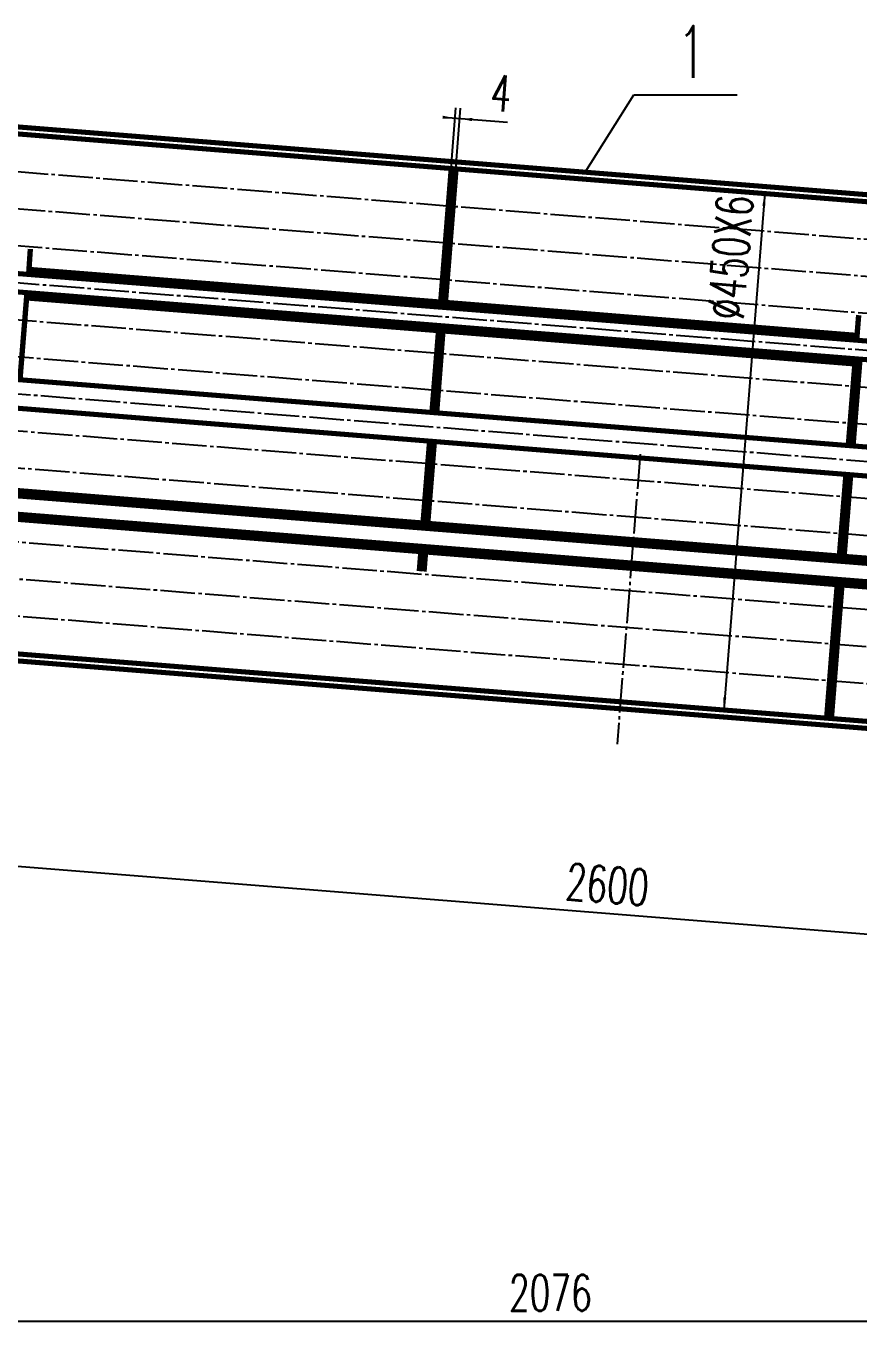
# Model space of a CAD drawing. Header units: millimetres. Extents: x -2673 to 2673, y -4526 to 1890.
# Drawn here: x -327 to 396, y -688 to 446 of the extents above; entities that cross this region are included whole.
import ezdxf

# ---------------------------------------------------------------- set-up
doc = ezdxf.new("R2010")
doc.units = ezdxf.units.MM
doc.linetypes.add('EB_DASHDOT', pattern=[39, 30, -3, 3, -3])
for name, color, linetype, lineweight in [('CAXA0', 7, 'Continuous', 70), ('CAXA1', 1, 'EB_DASHDOT', 25), ('CAXA3', 7, 'Continuous', 25), ('CAXA4', 3, 'Continuous', 25), ('CAXA5', 4, 'Continuous', 25)]:
    doc.layers.add(name, color=color, linetype=linetype, lineweight=lineweight)
doc.styles.add('机械', font='txt.shx', dxfattribs={"width": 0.667, "height": 15, "bigfont": 'gbcbig.shx'})
doc.dimstyles.new('标准', dxfattribs={"dimscale": 9, "dimtxt": 3.5, "dimasz": 1.2, "dimexe": 1, "dimexo": 0, "dimtad": 1, "dimdec": 1, "dimzin": 12, "dimdsep": 46, "dimtxsty": '机械', "dimcen": 0, "dimdle": 1.1, "dimaunit": 1, "dimazin": 2, "dimtfac": 1, "dimtdec": 3, "dimtmove": 0, "dimatfit": 3, "dimfxl": 0, "dimtolj": 1, "dimtzin": 0, "dimarcsym": 0})

# ---------------------------------------------------------------- blocks, each defined once
blk = doc.blocks.new('*CAXBLOCK1718')
at = {"layer": 'CAXA0', "linetype": 'Continuous', "lineweight": 25}
for points in [[(-1121.6, -220.7), (-1111, -223), (-1110.7, -220.3)], [(1470.2, -426.9), (1459.3, -427.4), (1459.5, -424.7)]]:
    blk.add_hatch(color=0, dxfattribs=at).paths.add_polyline_path(points, flags=0)
at = {"layer": 'CAXA0', "color": 0, "linetype": 'Continuous', "lineweight": 25}
for p, q in [((-1109.7, -71.2), (-1122.3, -229.7)), ((-1121.6, -220.7), (1470.2, -426.9)), ((1482.1, -277.3), (1469.5, -435.9))]:
    blk.add_line(p, q, dxfattribs=at)
at = {"layer": 'CAXA0', "color": 0, "linetype": 'Continuous', "lineweight": 25, "insert": (142.9, -280.6), "char_height": 31.5, "attachment_point": 1, "rotation": 355.4516, "style": '机械'}
blk.add_mtext('2600', dxfattribs=at)
blk = doc.blocks.new('CAXBLOCK18')
at = {"layer": 'CAXA3', "color": 0, "linetype": 'Continuous', "lineweight": 25}
for p, q in [((383.5, -16), (385.6, -14.2)), ((387.7, -16.4), (389.8, -14.5)), ((391.9, -16.7), (394.1, -14.9)), ((396.1, -17.1), (398.3, -15.2)), ((400.4, -17.4), (402.5, -15.6)), ((404.6, -17.7), (406.8, -15.9)), ((408.8, -18.1), (411, -16.2)), ((413.1, -18.4), (415.2, -16.6)), ((417.3, -18.7), (419.4, -16.9)), ((421.5, -19.1), (423.7, -17.2)), ((425.7, -19.4), (427.9, -17.6)), ((430, -19.7), (432.1, -17.9)), ((434.2, -20.1), (436.4, -18.3)), ((438.4, -20.4), (440.6, -18.6)), ((442.7, -20.8), (444.8, -18.9)), ((446.9, -21.1), (449, -19.3)), ((451.1, -21.4), (453.3, -19.6)), ((455.4, -21.8), (457.5, -19.9)), ((459.6, -22.1), (461.7, -20.3)), ((463.8, -22.4), (466, -20.6)), ((468, -22.8), (470.2, -20.9)), ((472.3, -23.1), (474.4, -21.3)), ((476.5, -23.5), (478.7, -21.6)), ((480.7, -23.8), (482.9, -22)), ((485, -24.1), (487.1, -22.3)), ((489.2, -24.5), (491.3, -22.6)), ((493.4, -24.8), (495.6, -23)), ((497.6, -25.1), (499.8, -23.3)), ((501.9, -25.5), (504, -23.6)), ((506.1, -25.8), (508.3, -24)), ((510.3, -26.1), (512.5, -24.3)), ((514.6, -26.5), (516.7, -24.6)), ((518.8, -26.8), (520.9, -25)), ((523, -27.2), (525.2, -25.3)), ((527.3, -27.5), (529.4, -25.7)), ((531.5, -27.8), (533.6, -26)), ((535.7, -28.2), (537.9, -26.3)), ((539.9, -28.5), (542.1, -26.7)), ((544.2, -28.8), (546.3, -27)), ((548.4, -29.2), (550.5, -27.3)), ((552.6, -29.5), (554.8, -27.7)), ((556.9, -29.8), (559, -28)), ((561.1, -30.2), (563.2, -28.3)), ((565.3, -30.5), (567.5, -28.7)), ((569.5, -30.9), (571.7, -29)), ((573.8, -31.2), (575.9, -29.4)), ((578, -31.5), (580.2, -29.7)), ((582.2, -31.9), (584.4, -30)), ((586.5, -32.2), (588.6, -30.4)), ((590.7, -32.5), (592.8, -30.7)), ((594.9, -32.9), (597.1, -31)), ((599.1, -33.2), (601.3, -31.4)), ((603.4, -33.5), (605.5, -31.7)), ((607.6, -33.9), (609.8, -32)), ((611.8, -34.2), (614, -32.4)), ((616.1, -34.6), (618.2, -32.7)), ((620.3, -34.9), (622.4, -33.1)), ((624.5, -35.2), (626.7, -33.4)), ((628.8, -35.6), (630.9, -33.7)), ((381.2, -37.7), (382, -37)), ((384.1, -39.2), (386.2, -37.3)), ((388.3, -39.5), (390.5, -37.7)), ((392.5, -39.8), (394.7, -38)), ((396.8, -40.2), (398.9, -38.3)), ((401, -40.5), (403.1, -38.7)), ((405.2, -40.9), (407.4, -39)), ((409.5, -41.2), (411.6, -39.4)), ((413.7, -41.5), (415.8, -39.7)), ((417.9, -41.9), (420.1, -40)), ((422.1, -42.2), (424.3, -40.4)), ((426.4, -42.5), (428.5, -40.7)), ((430.6, -42.9), (432.8, -41)), ((434.8, -43.2), (437, -41.4)), ((439.1, -43.5), (441.2, -41.7)), ((443.3, -43.9), (445.4, -42)), ((447.5, -44.2), (449.7, -42.4)), ((451.7, -44.6), (453.9, -42.7)), ((456, -44.9), (458.1, -43.1)), ((460.2, -45.2), (462.4, -43.4)), ((464.4, -45.6), (466.6, -43.7)), ((468.7, -45.9), (470.8, -44.1)), ((472.9, -46.2), (475, -44.4)), ((477.1, -46.6), (479.3, -44.7)), ((481.4, -46.9), (483.5, -45.1)), ((633, -35.9), (635.1, -34.1)), ((637.2, -36.2), (639.4, -34.4)), ((641.4, -36.6), (643.6, -34.7)), ((645.7, -36.9), (647.8, -35.1)), ((649.9, -37.2), (652.1, -35.4)), ((654.1, -37.6), (656.3, -35.7)), ((658.4, -37.9), (660.5, -36.1)), ((662.6, -38.3), (664.7, -36.4)), ((666.8, -38.6), (669, -36.8)), ((671, -38.9), (673.2, -37.1)), ((675.3, -39.3), (677.4, -37.4)), ((679.5, -39.6), (681.7, -37.8)), ((683.7, -39.9), (685.9, -38.1)), ((688, -40.3), (690.1, -38.4)), ((692.2, -40.6), (694.3, -38.8)), ((696.4, -40.9), (698.6, -39.1)), ((700.7, -41.3), (702.8, -39.4)), ((704.9, -41.6), (707, -39.8)), ((709.1, -42), (711.3, -40.1)), ((713.3, -42.3), (715.5, -40.5)), ((717.6, -42.6), (719.7, -40.8)), ((721.8, -43), (723.9, -41.1)), ((726, -43.3), (728.2, -41.5)), ((730.3, -43.6), (732.4, -41.8)), ((734.5, -44), (736.6, -42.1)), ((738.7, -44.3), (740.9, -42.5)), ((744.9, -43), (745.1, -42.8)), ((747.2, -45), (749.3, -43.1)), ((751.4, -45.3), (753.6, -43.5)), ((755.6, -45.7), (757.8, -43.8)), ((759.9, -46), (762, -44.2)), ((764.1, -46.3), (766.2, -44.5)), ((768.3, -46.7), (770.5, -44.8)), ((772.5, -47), (774.7, -45.2)), ((485.6, -47.2), (487.7, -45.4)), ((489.8, -47.6), (492, -45.7)), ((494, -47.9), (496.2, -46.1)), ((498.3, -48.3), (500.4, -46.4)), ((502.5, -48.6), (504.7, -46.8)), ((506.7, -48.9), (508.9, -47.1)), ((511, -49.3), (513.1, -47.4)), ((515.2, -49.6), (517.3, -47.8)), ((519.4, -49.9), (521.6, -48.1)), ((523.6, -50.3), (525.8, -48.4)), ((527.9, -50.6), (530, -48.8)), ((532.1, -50.9), (534.3, -49.1)), ((536.3, -51.3), (538.5, -49.4)), ((540.6, -51.6), (542.7, -49.8)), ((544.8, -52), (546.9, -50.1)), ((549, -52.3), (551.2, -50.5)), ((553.3, -52.6), (555.4, -50.8)), ((557.5, -53), (559.6, -51.1)), ((561.7, -53.3), (563.9, -51.5)), ((565.9, -53.6), (568.1, -51.8)), ((570.2, -54), (572.3, -52.1)), ((574.4, -54.3), (576.5, -52.5)), ((578.6, -54.6), (580.8, -52.8)), ((582.9, -55), (585, -53.1)), ((587.1, -55.3), (589.2, -53.5)), ((591.3, -55.7), (593.5, -53.8)), ((595.5, -56), (597.7, -54.2)), ((599.8, -56.3), (601.9, -54.5)), ((604, -56.7), (606.2, -54.8)), ((608.2, -57), (610.4, -55.2)), ((612.5, -57.3), (614.6, -55.5)), ((616.7, -57.7), (618.8, -55.8)), ((620.9, -58), (623.1, -56.2)), ((625.1, -58.3), (627.3, -56.5)), ((776.8, -47.3), (778.9, -45.5)), ((781, -47.7), (783.2, -45.8)), ((785.2, -48), (787.4, -46.2)), ((789.5, -48.3), (791.6, -46.5)), ((793.7, -48.7), (795.8, -46.8)), ((797.9, -49), (800.1, -47.2)), ((802.2, -49.4), (804.3, -47.5)), ((806.4, -49.7), (808.5, -47.9)), ((810.6, -50), (812.8, -48.2)), ((814.8, -50.4), (817, -48.5)), ((819.1, -50.7), (821.2, -48.9)), ((823.3, -51), (825.5, -49.2)), ((827.5, -51.4), (829.7, -49.5)), ((831.8, -51.7), (833.9, -49.9)), ((836, -52), (838.1, -50.2)), ((840.2, -52.4), (842.4, -50.5)), ((844.4, -52.7), (846.6, -50.9)), ((848.7, -53.1), (850.8, -51.2)), ((852.9, -53.4), (855.1, -51.6)), ((857.1, -53.7), (859.3, -51.9)), ((861.4, -54.1), (863.5, -52.2)), ((865.6, -54.4), (867.7, -52.6)), ((869.8, -54.7), (872, -52.9)), ((874.1, -55.1), (876.2, -53.2)), ((878.3, -55.4), (880.4, -53.6)), ((882.5, -55.7), (884.7, -53.9)), ((886.7, -56.1), (888.9, -54.3)), ((891, -56.4), (893.1, -54.6)), ((895.2, -56.8), (897.4, -54.9)), ((899.4, -57.1), (901.6, -55.3)), ((903.7, -57.4), (905.8, -55.6)), ((907.9, -57.8), (910, -55.9)), ((912.1, -58.1), (914.3, -56.3)), ((916.3, -58.4), (918.5, -56.6)), ((629.4, -58.7), (631.5, -56.8)), ((633.6, -59), (635.8, -57.2)), ((637.8, -59.4), (640, -57.5)), ((642.1, -59.7), (644.2, -57.9)), ((646.3, -60), (648.4, -58.2)), ((650.5, -60.4), (652.7, -58.5)), ((654.8, -60.7), (656.9, -58.9)), ((659, -61), (661.1, -59.2)), ((663.2, -61.4), (665.4, -59.5)), ((667.4, -61.7), (669.6, -59.9)), ((671.7, -62), (673.8, -60.2)), ((675.9, -62.4), (678.1, -60.6)), ((680.1, -62.7), (682.3, -60.9)), ((684.4, -63.1), (686.5, -61.2)), ((688.6, -63.4), (690.7, -61.6)), ((692.8, -63.7), (695, -61.9)), ((697, -64.1), (699.2, -62.2)), ((701.3, -64.4), (703.4, -62.6)), ((705.5, -64.7), (707.7, -62.9)), ((709.7, -65.1), (711.9, -63.2)), ((714, -65.4), (716.1, -63.6)), ((718.2, -65.8), (720.3, -63.9)), ((722.4, -66.1), (724.6, -64.3)), ((726.7, -66.4), (728.8, -64.6)), ((730.9, -66.8), (733, -64.9)), ((735.1, -67.1), (737.3, -65.3)), ((743.6, -67.8), (745.7, -65.9)), ((747.8, -68.1), (749.9, -66.3)), ((752, -68.4), (754.2, -66.6)), ((756.3, -68.8), (758.4, -66.9)), ((760.5, -69.1), (762.6, -67.3)), ((764.7, -69.5), (766.9, -67.6)), ((768.9, -69.8), (771.1, -68)), ((920.6, -58.8), (922.7, -56.9)), ((924.8, -59.1), (927, -57.3)), ((929, -59.5), (931.2, -57.6)), ((933.3, -59.8), (935.4, -58)), ((937.5, -60.1), (939.6, -58.3)), ((941.7, -60.5), (943.9, -58.6)), ((945.9, -60.8), (948.1, -59)), ((950.2, -61.1), (952.3, -59.3)), ((954.4, -61.5), (956.6, -59.6)), ((958.6, -61.8), (960.8, -60)), ((962.9, -62.1), (965, -60.3)), ((967.1, -62.5), (969.2, -60.6)), ((971.3, -62.8), (973.5, -61)), ((975.6, -63.2), (977.7, -61.3)), ((979.8, -63.5), (981.9, -61.7)), ((984, -63.8), (986.2, -62)), ((988.2, -64.2), (990.4, -62.3)), ((992.5, -64.5), (994.6, -62.7)), ((996.7, -64.8), (998.9, -63)), ((1000.9, -65.2), (1003.1, -63.3)), ((1005.2, -65.5), (1007.3, -63.7)), ((1009.4, -65.8), (1011.5, -64)), ((1013.6, -66.2), (1015.8, -64.3)), ((1017.8, -66.5), (1020, -64.7)), ((1022.1, -66.9), (1024.2, -65)), ((1026.3, -67.2), (1028.5, -65.4)), ((1030.5, -67.5), (1032.7, -65.7)), ((1034.8, -67.9), (1036.9, -66)), ((1039, -68.2), (1041.1, -66.4)), ((1043.2, -68.5), (1045.4, -66.7)), ((1047.5, -68.9), (1049.6, -67)), ((1051.7, -69.2), (1053.8, -67.4)), ((1055.9, -69.5), (1058.1, -67.7)), ((773.2, -70.1), (775.3, -68.3)), ((777.4, -70.5), (779.6, -68.6)), ((781.6, -70.8), (783.8, -69)), ((785.9, -71.1), (788, -69.3)), ((790.1, -71.5), (792.2, -69.6)), ((794.3, -71.8), (796.5, -70)), ((798.5, -72.1), (800.7, -70.3)), ((802.8, -72.5), (804.9, -70.6)), ((807, -72.8), (809.2, -71)), ((811.2, -73.2), (813.4, -71.3)), ((815.5, -73.5), (817.6, -71.7)), ((819.7, -73.8), (821.8, -72)), ((823.9, -74.2), (826.1, -72.3)), ((828.2, -74.5), (830.3, -72.7)), ((832.4, -74.8), (834.5, -73)), ((836.6, -75.2), (838.8, -73.3)), ((840.8, -75.5), (843, -73.7)), ((845.1, -75.8), (847.2, -74)), ((849.3, -76.2), (851.5, -74.3)), ((853.5, -76.5), (855.7, -74.7)), ((857.8, -76.9), (859.9, -75)), ((862, -77.2), (864.1, -75.4)), ((866.2, -77.5), (868.4, -75.7)), ((870.4, -77.9), (872.6, -76)), ((874.7, -78.2), (876.8, -76.4)), ((878.9, -78.5), (881.1, -76.7)), ((883.1, -78.9), (885.3, -77)), ((887.4, -79.2), (889.5, -77.4)), ((891.6, -79.5), (893.7, -77.7)), ((895.8, -79.9), (898, -78)), ((900.1, -80.2), (902.2, -78.4)), ((904.3, -80.6), (906.4, -78.7)), ((908.5, -80.9), (910.7, -79.1)), ((1060.1, -69.9), (1062.3, -68)), ((1064.4, -70.2), (1066.5, -68.4)), ((1068.6, -70.6), (1070.8, -68.7)), ((1072.8, -70.9), (1075, -69.1)), ((1077.1, -71.2), (1079.2, -69.4)), ((1081.3, -71.6), (1083.4, -69.7)), ((1085.5, -71.9), (1087.7, -70.1)), ((1089.7, -72.2), (1091.9, -70.4)), ((1094, -72.6), (1096.1, -70.7)), ((1098.2, -72.9), (1100.4, -71.1)), ((1102.4, -73.2), (1102.5, -73.2)), ((912.7, -81.2), (914.9, -79.4)), ((917, -81.6), (919.1, -79.7)), ((921.2, -81.9), (923.4, -80.1)), ((925.4, -82.2), (927.6, -80.4)), ((929.7, -82.6), (931.8, -80.7)), ((933.9, -82.9), (936, -81.1)), ((938.1, -83.2), (940.3, -81.4)), ((942.3, -83.6), (944.5, -81.7)), ((946.6, -83.9), (948.7, -82.1)), ((950.8, -84.3), (953, -82.4)), ((955, -84.6), (957.2, -82.8)), ((959.3, -84.9), (961.4, -83.1)), ((963.5, -85.3), (965.6, -83.4)), ((967.7, -85.6), (969.9, -83.8)), ((971.9, -85.9), (974.1, -84.1)), ((976.2, -86.3), (978.3, -84.4)), ((980.4, -86.6), (982.6, -84.8)), ((984.6, -86.9), (986.8, -85.1)), ((988.9, -87.3), (991, -85.4)), ((993.1, -87.6), (995.2, -85.8)), ((997.3, -88), (999.5, -86.1)), ((1001.6, -88.3), (1003.7, -86.5)), ((1005.8, -88.6), (1007.9, -86.8)), ((1010, -89), (1012.2, -87.1)), ((1014.2, -89.3), (1016.4, -87.5)), ((1018.5, -89.6), (1020.6, -87.8)), ((1022.7, -90), (1024.9, -88.1)), ((1026.9, -90.3), (1029.1, -88.5)), ((1031.2, -90.6), (1033.3, -88.8)), ((1035.4, -91), (1037.5, -89.1)), ((1039.6, -91.3), (1041.8, -89.5)), ((1043.8, -91.7), (1046, -89.8)), ((1048.1, -92), (1050.2, -90.2)), ((1052.3, -92.3), (1054.5, -90.5)), ((1056.5, -92.7), (1058.7, -90.8)), ((1060.8, -93), (1062.9, -91.2)), ((1065, -93.3), (1067.1, -91.5)), ((1069.2, -93.7), (1071.4, -91.8)), ((1073.5, -94), (1075.6, -92.2)), ((1077.7, -94.3), (1079.8, -92.5)), ((1081.9, -94.7), (1084.1, -92.8)), ((1086.1, -95), (1088.3, -93.2)), ((1090.4, -95.4), (1092.5, -93.5)), ((1094.6, -95.7), (1096.8, -93.9)), ((1098.8, -96), (1100.8, -94.3))]:
    blk.add_line(p, q, dxfattribs=at)
blk = doc.blocks.new('CAXBLOCK31')
at = {"layer": 'CAXA3', "color": 0, "linetype": 'Continuous', "lineweight": 25}
for p, q in [((21.3, 14.2), (21.9, 14.7)), ((24, 12.5), (26.1, 14.4)), ((28.2, 12.2), (30.3, 14)), ((32.4, 11.9), (34.6, 13.7)), ((36.7, 11.5), (38.8, 13.4)), ((40.9, 11.2), (43, 13)), ((45.1, 10.9), (47.3, 12.7)), ((49.3, 10.5), (51.5, 12.4)), ((53.6, 10.2), (55.7, 12)), ((57.8, 9.9), (60, 11.7)), ((62, 9.5), (64.2, 11.4)), ((66.3, 9.2), (68.4, 11)), ((70.5, 8.8), (72.6, 10.7)), ((74.7, 8.5), (76.9, 10.3)), ((78.9, 8.2), (81.1, 10)), ((83.2, 7.8), (85.3, 9.7)), ((87.4, 7.5), (89.6, 9.3)), ((91.6, 7.2), (93.8, 9)), ((95.9, 6.8), (98, 8.7)), ((100.1, 6.5), (102.2, 8.3)), ((104.3, 6.2), (106.5, 8)), ((108.6, 5.8), (110.7, 7.7)), ((112.8, 5.5), (114.9, 7.3)), ((117, 5.1), (119.2, 7)), ((121.2, 4.8), (123.4, 6.6)), ((125.5, 4.5), (127.6, 6.3)), ((129.7, 4.1), (131.9, 6)), ((133.9, 3.8), (136.1, 5.6)), ((138.2, 3.5), (140.3, 5.3)), ((142.4, 3.1), (144.5, 5)), ((146.6, 2.8), (148.8, 4.6)), ((150.8, 2.5), (153, 4.3)), ((155.1, 2.1), (157.2, 4)), ((159.3, 1.8), (161.5, 3.6)), ((163.5, 1.4), (165.7, 3.3)), ((167.8, 1.1), (169.9, 2.9)), ((172, 0.8), (174.1, 2.6)), ((176.2, 0.4), (178.4, 2.3)), ((180.4, 0.1), (182.6, 1.9)), ((184.7, -0.2), (186.8, 1.6)), ((188.9, -0.6), (191.1, 1.3)), ((193.1, -0.9), (195.3, 0.9)), ((197.4, -1.2), (199.5, 0.6)), ((201.6, -1.6), (203.7, 0.3)), ((20.4, -10.2), (22.5, -8.4)), ((24.6, -10.6), (26.7, -8.7)), ((28.8, -10.9), (31, -9.1)), ((33, -11.2), (35.2, -9.4)), ((37.3, -11.6), (39.4, -9.7)), ((41.5, -11.9), (43.7, -10.1)), ((45.7, -12.3), (47.9, -10.4)), ((50, -12.6), (52.1, -10.8)), ((54.2, -12.9), (56.3, -11.1)), ((205.8, -1.9), (208, -0.1)), ((210.1, -2.3), (212.2, -0.4)), ((214.3, -2.6), (216.4, -0.8)), ((218.5, -2.9), (220.7, -1.1)), ((222.7, -3.3), (224.9, -1.4)), ((227, -3.6), (229.1, -1.8)), ((231.2, -3.9), (233.4, -2.1)), ((235.4, -4.3), (237.6, -2.4)), ((239.7, -4.6), (241.8, -2.8)), ((243.9, -4.9), (246, -3.1)), ((248.1, -5.3), (250.3, -3.4)), ((252.3, -5.6), (254.5, -3.8)), ((256.6, -6), (258.7, -4.1)), ((260.8, -6.3), (263, -4.5)), ((265, -6.6), (267.2, -4.8)), ((269.3, -7), (271.4, -5.1)), ((273.5, -7.3), (275.6, -5.5)), ((277.7, -7.6), (279.9, -5.8)), ((282, -8), (284.1, -6.1)), ((286.2, -8.3), (288.3, -6.5)), ((290.4, -8.6), (292.6, -6.8)), ((294.6, -9), (296.8, -7.1)), ((298.9, -9.3), (301, -7.5)), ((303.1, -9.7), (305.3, -7.8)), ((307.3, -10), (309.5, -8.2)), ((311.6, -10.3), (313.7, -8.5)), ((315.8, -10.7), (317.9, -8.8)), ((320, -11), (322.2, -9.2)), ((324.2, -11.3), (326.4, -9.5)), ((328.5, -11.7), (330.6, -9.8)), ((332.7, -12), (334.9, -10.2)), ((336.9, -12.3), (339.1, -10.5)), ((341.2, -12.7), (343.3, -10.8)), ((345.4, -13), (347.5, -11.2)), ((58.4, -13.3), (60.6, -11.4)), ((62.7, -13.6), (64.8, -11.8)), ((66.9, -13.9), (69, -12.1)), ((71.1, -14.3), (73.3, -12.4)), ((75.3, -14.6), (77.5, -12.8)), ((79.6, -14.9), (81.7, -13.1)), ((83.8, -15.3), (86, -13.4)), ((88, -15.6), (90.2, -13.8)), ((92.3, -16), (94.4, -14.1)), ((96.5, -16.3), (98.6, -14.5)), ((100.7, -16.6), (102.9, -14.8)), ((104.9, -17), (107.1, -15.1)), ((109.2, -17.3), (111.3, -15.5)), ((113.4, -17.6), (115.6, -15.8)), ((117.6, -18), (119.8, -16.1)), ((121.9, -18.3), (124, -16.5)), ((126.1, -18.6), (128.2, -16.8)), ((130.3, -19), (132.5, -17.1)), ((134.6, -19.3), (136.7, -17.5)), ((138.8, -19.7), (140.9, -17.8)), ((143, -20), (145.2, -18.2)), ((147.2, -20.3), (149.4, -18.5)), ((151.5, -20.7), (153.6, -18.8)), ((155.7, -21), (157.9, -19.2)), ((159.9, -21.3), (162.1, -19.5)), ((164.2, -21.7), (166.3, -19.8)), ((168.4, -22), (170.5, -20.2)), ((172.6, -22.3), (174.8, -20.5)), ((176.8, -22.7), (179, -20.8)), ((181.1, -23), (183.2, -21.2)), ((185.3, -23.4), (187.5, -21.5)), ((189.5, -23.7), (191.7, -21.9)), ((193.8, -24), (195.9, -22.2)), ((198, -24.4), (200.1, -22.5)), ((349.6, -13.4), (351.8, -11.5)), ((353.9, -13.7), (356, -11.9)), ((358.1, -14), (360.2, -12.2)), ((362.3, -14.4), (364.5, -12.5)), ((366.5, -14.7), (368.7, -12.9)), ((370.8, -15), (372.9, -13.2)), ((375, -15.4), (377.1, -13.5)), ((202.2, -24.7), (204.4, -22.9)), ((206.4, -25), (208.6, -23.2)), ((210.7, -25.4), (212.8, -23.5)), ((214.9, -25.7), (217.1, -23.9)), ((219.1, -26), (221.3, -24.2)), ((223.4, -26.4), (225.5, -24.6)), ((227.6, -26.7), (229.7, -24.9)), ((231.8, -27.1), (234, -25.2)), ((236.1, -27.4), (238.2, -25.6)), ((240.3, -27.7), (242.4, -25.9)), ((244.5, -28.1), (246.7, -26.2)), ((248.7, -28.4), (250.9, -26.6)), ((253, -28.7), (255.1, -26.9)), ((257.2, -29.1), (259.4, -27.2)), ((261.4, -29.4), (263.6, -27.6)), ((265.7, -29.8), (267.8, -27.9)), ((269.9, -30.1), (272, -28.3)), ((274.1, -30.4), (276.3, -28.6)), ((278.3, -30.8), (280.5, -28.9)), ((282.6, -31.1), (284.7, -29.3)), ((286.8, -31.4), (289, -29.6)), ((291, -31.8), (293.2, -29.9)), ((295.3, -32.1), (297.4, -30.3)), ((299.5, -32.4), (301.6, -30.6)), ((303.7, -32.8), (305.9, -30.9)), ((308, -33.1), (310.1, -31.3)), ((312.2, -33.5), (314.3, -31.6)), ((316.4, -33.8), (318.6, -32)), ((320.6, -34.1), (322.8, -32.3)), ((324.9, -34.5), (327, -32.6)), ((329.1, -34.8), (331.3, -33)), ((333.3, -35.1), (335.5, -33.3)), ((337.6, -35.5), (339.7, -33.6)), ((341.8, -35.8), (343.9, -34)), ((346, -36.1), (348.2, -34.3)), ((350.2, -36.5), (352.4, -34.6)), ((354.5, -36.8), (356.6, -35)), ((358.7, -37.2), (360.9, -35.3)), ((362.9, -37.5), (365.1, -35.7)), ((367.2, -37.8), (369.3, -36)), ((371.4, -38.2), (373.5, -36.3)), ((375.6, -38.5), (377.3, -37.1))]:
    blk.add_line(p, q, dxfattribs=at)
blk = doc.blocks.new('CAXBLOCK32')
at = {"layer": 'CAXA3', "color": 0, "linetype": 'Continuous', "lineweight": 25}
for p, q in [((-339.8, 41.5), (-337.6, 43.3)), ((-335.5, 41.1), (-333.4, 43)), ((-331.3, 40.8), (-329.1, 42.6)), ((-327.1, 40.5), (-324.9, 42.3)), ((-322.8, 40.1), (-320.7, 42)), ((-318.6, 39.8), (-316.5, 41.6)), ((-314.4, 39.5), (-312.2, 41.3)), ((-310.1, 39.1), (-308, 41)), ((-305.9, 38.8), (-303.8, 40.6)), ((-301.7, 38.5), (-299.5, 40.3)), ((-297.5, 38.1), (-295.3, 40)), ((-293.2, 37.8), (-291.1, 39.6)), ((-289, 37.4), (-286.8, 39.3)), ((-284.8, 37.1), (-282.6, 38.9)), ((-280.5, 36.8), (-278.4, 38.6)), ((-276.3, 36.4), (-274.2, 38.3)), ((-272.1, 36.1), (-269.9, 37.9)), ((-267.9, 35.8), (-265.7, 37.6)), ((-263.6, 35.4), (-261.5, 37.3)), ((-259.4, 35.1), (-257.2, 36.9)), ((-255.2, 34.8), (-253, 36.6)), ((-250.9, 34.4), (-248.8, 36.3)), ((-246.7, 34.1), (-244.6, 35.9)), ((-242.5, 33.7), (-240.3, 35.6)), ((-238.2, 33.4), (-236.1, 35.2)), ((-234, 33.1), (-231.9, 34.9)), ((-229.8, 32.7), (-227.6, 34.6)), ((-225.6, 32.4), (-223.4, 34.2)), ((-221.3, 32.1), (-219.2, 33.9)), ((-217.1, 31.7), (-215, 33.6)), ((-212.9, 31.4), (-210.7, 33.2)), ((-208.6, 31.1), (-206.5, 32.9)), ((-204.4, 30.7), (-202.3, 32.6)), ((-200.2, 30.4), (-198, 32.2)), ((-196, 30), (-193.8, 31.9)), ((-191.7, 29.7), (-189.6, 31.5)), ((-187.5, 29.4), (-185.3, 31.2)), ((-183.3, 29), (-181.1, 30.9)), ((-179, 28.7), (-176.9, 30.5)), ((-174.8, 28.4), (-172.7, 30.2)), ((-170.6, 28), (-168.4, 29.9)), ((-166.4, 27.7), (-164.2, 29.5)), ((-162.1, 27.4), (-160, 29.2)), ((-157.9, 27), (-155.7, 28.9)), ((-153.7, 26.7), (-151.5, 28.5)), ((-149.4, 26.3), (-147.3, 28.2)), ((-145.2, 26), (-143.1, 27.8)), ((-141, 25.7), (-138.8, 27.5)), ((-136.7, 25.3), (-134.6, 27.2)), ((-132.5, 25), (-130.4, 26.8)), ((-128.3, 24.7), (-126.1, 26.5)), ((-124.1, 24.3), (-121.9, 26.2)), ((-119.8, 24), (-117.7, 25.8)), ((-115.6, 23.7), (-113.4, 25.5)), ((-111.4, 23.3), (-109.2, 25.2)), ((-107.1, 23), (-105, 24.8)), ((-102.9, 22.6), (-100.8, 24.5)), ((-98.7, 22.3), (-96.5, 24.1)), ((-94.5, 22), (-92.3, 23.8)), ((-90.2, 21.6), (-88.1, 23.5)), ((-86, 21.3), (-83.8, 23.1)), ((-81.8, 21), (-79.6, 22.8)), ((-342.3, 19.6), (-341.2, 20.5)), ((-339.1, 18.4), (-337, 20.2)), ((-334.9, 18), (-332.7, 19.9)), ((-330.7, 17.7), (-328.5, 19.5)), ((-326.4, 17.4), (-324.3, 19.2)), ((-322.2, 17), (-320.1, 18.9)), ((-318, 16.7), (-315.8, 18.5)), ((-313.8, 16.3), (-311.6, 18.2)), ((-309.5, 16), (-307.4, 17.8)), ((-305.3, 15.7), (-303.1, 17.5)), ((-301.1, 15.3), (-298.9, 17.2)), ((-296.8, 15), (-294.7, 16.8)), ((-292.6, 14.7), (-290.5, 16.5)), ((-288.4, 14.3), (-286.2, 16.2)), ((-284.1, 14), (-282, 15.8)), ((-279.9, 13.7), (-277.8, 15.5)), ((-275.7, 13.3), (-273.5, 15.1)), ((-271.5, 13), (-269.3, 14.8)), ((-267.2, 12.6), (-265.1, 14.5)), ((-263, 12.3), (-260.8, 14.1)), ((-258.8, 12), (-256.6, 13.8)), ((-254.5, 11.6), (-252.4, 13.5)), ((-250.3, 11.3), (-248.2, 13.1)), ((-246.1, 11), (-243.9, 12.8)), ((-241.9, 10.6), (-239.7, 12.5)), ((-237.6, 10.3), (-235.5, 12.1)), ((-233.4, 10), (-231.2, 11.8)), ((-229.2, 9.6), (-227, 11.4)), ((-77.5, 20.6), (-75.4, 22.5)), ((-73.3, 20.3), (-71.2, 22.1)), ((-69.1, 20), (-66.9, 21.8)), ((-64.8, 19.6), (-62.7, 21.4)), ((-60.6, 19.3), (-58.5, 21.1)), ((-56.4, 18.9), (-54.2, 20.8)), ((-52.2, 18.6), (-50, 20.4)), ((-47.9, 18.3), (-45.8, 20.1)), ((-43.7, 17.9), (-41.5, 19.8)), ((-39.5, 17.6), (-37.3, 19.4)), ((-35.2, 17.3), (-33.1, 19.1)), ((-31, 16.9), (-28.9, 18.8)), ((-26.8, 16.6), (-24.6, 18.4)), ((-22.6, 16.3), (-20.4, 18.1)), ((-18.3, 15.9), (-16.2, 17.7)), ((-14.1, 15.6), (-11.9, 17.4)), ((-9.9, 15.2), (-7.7, 17.1)), ((-5.6, 14.9), (-3.5, 16.7)), ((-1.4, 14.6), (0.7, 16.4)), ((2.8, 14.2), (5, 16.1)), ((7, 13.9), (9.2, 15.7)), ((11.3, 13.6), (13.4, 15.4)), ((15.5, 13.2), (17.3, 14.8)), ((-224.9, 9.3), (-222.8, 11.1)), ((-220.7, 8.9), (-218.6, 10.8)), ((-216.5, 8.6), (-214.3, 10.4)), ((-212.2, 8.3), (-210.1, 10.1)), ((-208, 7.9), (-205.9, 9.8)), ((-203.8, 7.6), (-201.6, 9.4)), ((-199.6, 7.3), (-197.4, 9.1)), ((-195.3, 6.9), (-193.2, 8.8)), ((-191.1, 6.6), (-189, 8.4)), ((-186.9, 6.2), (-184.7, 8.1)), ((-182.6, 5.9), (-180.5, 7.7)), ((-178.4, 5.6), (-176.3, 7.4)), ((-174.2, 5.2), (-172, 7.1)), ((-170, 4.9), (-167.8, 6.7)), ((-165.7, 4.6), (-163.6, 6.4)), ((-161.5, 4.2), (-159.3, 6.1)), ((-157.3, 3.9), (-155.1, 5.7)), ((-153, 3.6), (-150.9, 5.4)), ((-148.8, 3.2), (-146.7, 5.1)), ((-144.6, 2.9), (-142.4, 4.7)), ((-140.4, 2.5), (-138.2, 4.4)), ((-136.1, 2.2), (-134, 4)), ((-131.9, 1.9), (-129.7, 3.7)), ((-127.7, 1.5), (-125.5, 3.4)), ((-123.4, 1.2), (-121.3, 3)), ((-119.2, 0.9), (-117.1, 2.7)), ((-115, 0.5), (-112.8, 2.4)), ((-110.7, 0.2), (-108.6, 2)), ((-106.5, -0.1), (-104.4, 1.7)), ((-102.3, -0.5), (-100.1, 1.4)), ((-98.1, -0.8), (-95.9, 1)), ((-93.8, -1.2), (-91.7, 0.7)), ((-89.6, -1.5), (-87.4, 0.3)), ((-85.4, -1.8), (-83.2, 0)), ((-81.1, -2.2), (-79, -0.3)), ((-76.9, -2.5), (-74.8, -0.7)), ((-72.7, -2.8), (-70.5, -1)), ((-68.5, -3.2), (-66.3, -1.3)), ((-64.2, -3.5), (-62.1, -1.7)), ((-60, -3.8), (-57.8, -2)), ((-55.8, -4.2), (-53.6, -2.3)), ((-51.5, -4.5), (-49.4, -2.7)), ((-47.3, -4.9), (-45.2, -3)), ((-43.1, -5.2), (-40.9, -3.4)), ((-38.8, -5.5), (-36.7, -3.7)), ((-34.6, -5.9), (-32.5, -4)), ((-30.4, -6.2), (-28.2, -4.4)), ((-26.2, -6.5), (-24, -4.7)), ((-21.9, -6.9), (-19.8, -5)), ((-17.7, -7.2), (-15.5, -5.4)), ((-13.5, -7.5), (-11.3, -5.7)), ((-9.2, -7.9), (-7.1, -6)), ((-5, -8.2), (-2.9, -6.4)), ((-0.8, -8.6), (1.4, -6.7)), ((3.4, -8.9), (5.6, -7.1)), ((7.7, -9.2), (9.8, -7.4)), ((11.9, -9.6), (14.1, -7.7))]:
    blk.add_line(p, q, dxfattribs=at)
blk = doc.blocks.new('CAXBLOCK33')
at = {"layer": 'CAXA3', "color": 0, "linetype": 'Continuous', "lineweight": 25}
for p, q in [((36.5, 204.5), (38.5, 206.3)), ((40.6, 204.1), (42.7, 206)), ((44.8, 203.8), (47, 205.6)), ((49.1, 203.5), (51.2, 205.3)), ((53.3, 203.1), (55.4, 205)), ((57.5, 202.8), (59.7, 204.6)), ((61.7, 202.5), (63.9, 204.3)), ((66, 202.1), (68.1, 204)), ((70.2, 201.8), (72.4, 203.6)), ((74.4, 201.4), (76.6, 203.3)), ((78.7, 201.1), (80.8, 202.9)), ((82.9, 200.8), (85, 202.6)), ((87.1, 200.4), (89.3, 202.3)), ((91.3, 200.1), (93.5, 201.9)), ((95.6, 199.8), (97.7, 201.6)), ((99.8, 199.4), (102, 201.3)), ((104, 199.1), (106.2, 200.9)), ((108.3, 198.8), (110.4, 200.6)), ((112.5, 198.4), (114.6, 200.2)), ((116.7, 198.1), (118.9, 199.9)), ((120.9, 197.7), (123.1, 199.6)), ((125.2, 197.4), (127.3, 199.2)), ((129.4, 197.1), (131.6, 198.9)), ((133.6, 196.7), (135.8, 198.6)), ((137.9, 196.4), (140, 198.2)), ((142.1, 196.1), (144.2, 197.9)), ((146.3, 195.7), (148.5, 197.6)), ((150.6, 195.4), (152.7, 197.2)), ((154.8, 195.1), (156.9, 196.9)), ((159, 194.7), (161.2, 196.5)), ((163.2, 194.4), (165.4, 196.2)), ((167.5, 194), (169.6, 195.9)), ((171.7, 193.7), (173.9, 195.5)), ((175.9, 193.4), (178.1, 195.2)), ((180.2, 193), (182.3, 194.9)), ((184.4, 192.7), (186.5, 194.5)), ((188.6, 192.4), (190.8, 194.2)), ((192.8, 192), (195, 193.9)), ((197.1, 191.7), (199.2, 193.5)), ((201.3, 191.3), (203.5, 193.2)), ((205.5, 191), (207.7, 192.8)), ((34.8, 183.4), (34.9, 183.5)), ((37, 181.3), (39.1, 183.2)), ((41.2, 181), (43.4, 182.8)), ((45.4, 180.7), (47.6, 182.5)), ((49.7, 180.3), (51.8, 182.2)), ((53.9, 180), (56.1, 181.8)), ((58.1, 179.7), (60.3, 181.5)), ((209.8, 190.7), (211.9, 192.5)), ((214, 190.3), (216.1, 192.2)), ((218.2, 190), (220.4, 191.8)), ((222.5, 189.7), (224.6, 191.5)), ((226.7, 189.3), (228.8, 191.2)), ((230.9, 189), (233.1, 190.8)), ((235.1, 188.7), (237.3, 190.5)), ((239.4, 188.3), (241.5, 190.2)), ((243.6, 188), (245.8, 189.8)), ((247.8, 187.6), (250, 189.5)), ((252.1, 187.3), (254.2, 189.1)), ((256.3, 187), (258.4, 188.8)), ((260.5, 186.6), (262.7, 188.5)), ((264.7, 186.3), (266.9, 188.1)), ((269, 186), (271.1, 187.8)), ((273.2, 185.6), (275.4, 187.5)), ((277.4, 185.3), (279.6, 187.1)), ((281.7, 185), (283.8, 186.8)), ((285.9, 184.6), (288, 186.5)), ((290.1, 184.3), (292.3, 186.1)), ((294.3, 183.9), (296.5, 185.8)), ((298.6, 183.6), (300.7, 185.4)), ((302.8, 183.3), (305, 185.1)), ((307, 182.9), (309.2, 184.8)), ((311.3, 182.6), (313.4, 184.4)), ((315.5, 182.3), (317.6, 184.1)), ((319.7, 181.9), (321.9, 183.8)), ((324, 181.6), (326.1, 183.4)), ((328.2, 181.3), (330.3, 183.1)), ((332.4, 180.9), (334.6, 182.8)), ((336.6, 180.6), (338.8, 182.4)), ((340.9, 180.2), (343, 182.1)), ((345.1, 179.9), (347.3, 181.7)), ((349.3, 179.6), (351.5, 181.4)), ((62.4, 179.3), (64.5, 181.2)), ((66.6, 179), (68.7, 180.8)), ((70.8, 178.7), (73, 180.5)), ((75.1, 178.3), (77.2, 180.2)), ((79.3, 178), (81.4, 179.8)), ((83.5, 177.6), (85.7, 179.5)), ((87.7, 177.3), (89.9, 179.1)), ((92, 177), (94.1, 178.8)), ((96.2, 176.6), (98.3, 178.5)), ((100.4, 176.3), (102.6, 178.1)), ((104.7, 176), (106.8, 177.8)), ((108.9, 175.6), (111, 177.5)), ((113.1, 175.3), (115.3, 177.1)), ((117.3, 175), (119.5, 176.8)), ((121.6, 174.6), (123.7, 176.5)), ((125.8, 174.3), (128, 176.1)), ((130, 173.9), (132.2, 175.8)), ((134.3, 173.6), (136.4, 175.4)), ((138.5, 173.3), (140.6, 175.1)), ((142.7, 172.9), (144.9, 174.8)), ((146.9, 172.6), (149.1, 174.4)), ((151.2, 172.3), (153.3, 174.1)), ((155.4, 171.9), (157.6, 173.8)), ((159.6, 171.6), (161.8, 173.4)), ((163.9, 171.3), (166, 173.1)), ((168.1, 170.9), (170.2, 172.8)), ((172.3, 170.6), (174.5, 172.4)), ((176.6, 170.2), (178.7, 172.1)), ((180.8, 169.9), (182.9, 171.7)), ((185, 169.6), (187.2, 171.4)), ((189.2, 169.2), (191.4, 171.1)), ((193.5, 168.9), (195.6, 170.7)), ((197.7, 168.6), (199.9, 170.4)), ((353.6, 179.2), (355.7, 181.1)), ((357.8, 178.9), (359.9, 180.7)), ((362, 178.6), (364.2, 180.4)), ((366.2, 178.2), (368.4, 180.1)), ((370.5, 177.9), (372.6, 179.7)), ((374.7, 177.6), (376.9, 179.4)), ((378.9, 177.2), (381.1, 179.1)), ((383.2, 176.9), (385.3, 178.7)), ((387.4, 176.5), (389.5, 178.4)), ((391.6, 176.2), (393.8, 178)), ((201.9, 168.2), (204.1, 170.1)), ((206.2, 167.9), (208.3, 169.7)), ((210.4, 167.6), (212.5, 169.4)), ((214.6, 167.2), (216.8, 169.1)), ((218.8, 166.9), (221, 168.7)), ((223.1, 166.5), (225.2, 168.4)), ((227.3, 166.2), (229.5, 168)), ((231.5, 165.9), (233.7, 167.7)), ((235.8, 165.5), (237.9, 167.4)), ((240, 165.2), (242.1, 167)), ((244.2, 164.9), (246.4, 166.7)), ((248.5, 164.5), (250.6, 166.4)), ((252.7, 164.2), (254.8, 166)), ((256.9, 163.9), (259.1, 165.7)), ((261.1, 163.5), (263.3, 165.4)), ((265.4, 163.2), (267.5, 165)), ((269.6, 162.8), (271.8, 164.7)), ((273.8, 162.5), (276, 164.3)), ((278.1, 162.2), (280.2, 164)), ((282.3, 161.8), (284.4, 163.7)), ((286.5, 161.5), (288.7, 163.3)), ((290.7, 161.2), (292.9, 163)), ((295, 160.8), (297.1, 162.7)), ((299.2, 160.5), (301.4, 162.3)), ((303.4, 160.2), (305.6, 162)), ((307.7, 159.8), (309.8, 161.7)), ((311.9, 159.5), (314, 161.3)), ((316.1, 159.1), (318.3, 161)), ((320.3, 158.8), (322.5, 160.6)), ((324.6, 158.5), (326.7, 160.3)), ((328.8, 158.1), (331, 160)), ((333, 157.8), (335.2, 159.6)), ((337.3, 157.5), (339.4, 159.3)), ((341.5, 157.1), (343.6, 159)), ((345.7, 156.8), (347.9, 158.6)), ((350, 156.5), (352.1, 158.3)), ((354.2, 156.1), (356.3, 157.9)), ((358.4, 155.8), (360.6, 157.6)), ((362.6, 155.4), (364.8, 157.3)), ((366.9, 155.1), (369, 156.9)), ((371.1, 154.8), (373.3, 156.6)), ((375.3, 154.4), (377.5, 156.3)), ((379.6, 154.1), (381.7, 155.9)), ((383.8, 153.8), (385.9, 155.6)), ((388, 153.4), (390.2, 155.3)), ((392.2, 153.1), (392.4, 153.2))]:
    blk.add_line(p, q, dxfattribs=at)
blk = doc.blocks.new('CAXBLOCK34')
at = {"layer": 'CAXA3', "color": 0, "linetype": 'Continuous', "lineweight": 25}
for p, q in [((-323.1, 233.1), (-321, 234.9)), ((-318.9, 232.7), (-316.7, 234.6)), ((-314.7, 232.4), (-312.5, 234.2)), ((-310.4, 232.1), (-308.3, 233.9)), ((-306.2, 231.7), (-304.1, 233.6)), ((-302, 231.4), (-299.8, 233.2)), ((-297.7, 231), (-295.6, 232.9)), ((-293.5, 230.7), (-291.4, 232.5)), ((-289.3, 230.4), (-287.1, 232.2)), ((-285.1, 230), (-282.9, 231.9)), ((-280.8, 229.7), (-278.7, 231.5)), ((-276.6, 229.4), (-274.5, 231.2)), ((-272.4, 229), (-270.2, 230.9)), ((-268.1, 228.7), (-266, 230.5)), ((-263.9, 228.4), (-261.8, 230.2)), ((-259.7, 228), (-257.5, 229.9)), ((-255.5, 227.7), (-253.3, 229.5)), ((-251.2, 227.3), (-249.1, 229.2)), ((-247, 227), (-244.8, 228.8)), ((-242.8, 226.7), (-240.6, 228.5)), ((-238.5, 226.3), (-236.4, 228.2)), ((-234.3, 226), (-232.2, 227.8)), ((-230.1, 225.7), (-227.9, 227.5)), ((-225.9, 225.3), (-223.7, 227.2)), ((-221.6, 225), (-219.5, 226.8)), ((-217.4, 224.7), (-215.2, 226.5)), ((-213.2, 224.3), (-211, 226.2)), ((-208.9, 224), (-206.8, 225.8)), ((-204.7, 223.6), (-202.6, 225.5)), ((-200.5, 223.3), (-198.3, 225.1)), ((-196.2, 223), (-194.1, 224.8)), ((-192, 222.6), (-189.9, 224.5)), ((-187.8, 222.3), (-185.6, 224.1)), ((-183.6, 222), (-181.4, 223.8)), ((-179.3, 221.6), (-177.2, 223.5)), ((-175.1, 221.3), (-172.9, 223.1)), ((-170.9, 221), (-168.7, 222.8)), ((-166.6, 220.6), (-164.5, 222.5)), ((-162.4, 220.3), (-160.3, 222.1)), ((-158.2, 219.9), (-156, 221.8)), ((-154, 219.6), (-151.8, 221.4)), ((-149.7, 219.3), (-147.6, 221.1)), ((-145.5, 218.9), (-143.3, 220.8)), ((-141.3, 218.6), (-139.1, 220.4)), ((-137, 218.3), (-134.9, 220.1)), ((-132.8, 217.9), (-130.7, 219.8)), ((-128.6, 217.6), (-126.4, 219.4)), ((-124.3, 217.3), (-122.2, 219.1)), ((-120.1, 216.9), (-118, 218.8)), ((-115.9, 216.6), (-113.7, 218.4)), ((-111.7, 216.2), (-109.5, 218.1)), ((-107.4, 215.9), (-105.3, 217.7)), ((-103.2, 215.6), (-101.1, 217.4)), ((-99, 215.2), (-96.8, 217.1)), ((-94.7, 214.9), (-92.6, 216.7)), ((-90.5, 214.6), (-88.4, 216.4)), ((-86.3, 214.2), (-84.1, 216.1)), ((-82.1, 213.9), (-79.9, 215.7)), ((-326.7, 210.3), (-324.6, 212.1)), ((-322.5, 209.9), (-320.3, 211.8)), ((-318.3, 209.6), (-316.1, 211.4)), ((-314, 209.3), (-311.9, 211.1)), ((-309.8, 208.9), (-307.7, 210.8)), ((-305.6, 208.6), (-303.4, 210.4)), ((-301.4, 208.3), (-299.2, 210.1)), ((-297.1, 207.9), (-295, 209.8)), ((-292.9, 207.6), (-290.7, 209.4)), ((-288.7, 207.3), (-286.5, 209.1)), ((-284.4, 206.9), (-282.3, 208.8)), ((-280.2, 206.6), (-278.1, 208.4)), ((-276, 206.2), (-273.8, 208.1)), ((-271.7, 205.9), (-269.6, 207.7)), ((-267.5, 205.6), (-265.4, 207.4)), ((-263.3, 205.2), (-261.1, 207.1)), ((-259.1, 204.9), (-256.9, 206.7)), ((-254.8, 204.6), (-252.7, 206.4)), ((-250.6, 204.2), (-248.5, 206.1)), ((-246.4, 203.9), (-244.2, 205.7)), ((-242.1, 203.6), (-240, 205.4)), ((-237.9, 203.2), (-235.8, 205.1)), ((-233.7, 202.9), (-231.5, 204.7)), ((-229.5, 202.5), (-227.3, 204.4)), ((-77.8, 213.6), (-75.7, 215.4)), ((-73.6, 213.2), (-71.4, 215.1)), ((-69.4, 212.9), (-67.2, 214.7)), ((-65.1, 212.5), (-63, 214.4)), ((-60.9, 212.2), (-58.8, 214)), ((-56.7, 211.9), (-54.5, 213.7)), ((-52.5, 211.5), (-50.3, 213.4)), ((-48.2, 211.2), (-46.1, 213)), ((-44, 210.9), (-41.8, 212.7)), ((-39.8, 210.5), (-37.6, 212.4)), ((-35.5, 210.2), (-33.4, 212)), ((-31.3, 209.9), (-29.2, 211.7)), ((-27.1, 209.5), (-24.9, 211.4)), ((-22.8, 209.2), (-20.7, 211)), ((-18.6, 208.8), (-16.5, 210.7)), ((-14.4, 208.5), (-12.2, 210.3)), ((-10.2, 208.2), (-8, 210)), ((-5.9, 207.8), (-3.8, 209.7)), ((-1.7, 207.5), (0.5, 209.3)), ((2.5, 207.2), (4.7, 209)), ((6.8, 206.8), (8.9, 208.7)), ((11, 206.5), (13.1, 208.3)), ((15.2, 206.2), (17.4, 208)), ((19.4, 205.8), (21.6, 207.7)), ((23.7, 205.5), (25.8, 207.3)), ((27.9, 205.1), (30.1, 207)), ((32.1, 204.8), (32.5, 205.1)), ((-225.2, 202.2), (-223.1, 204)), ((-221, 201.9), (-218.8, 203.7)), ((-216.8, 201.5), (-214.6, 203.4)), ((-212.5, 201.2), (-210.4, 203)), ((-208.3, 200.9), (-206.2, 202.7)), ((-204.1, 200.5), (-201.9, 202.4)), ((-199.9, 200.2), (-197.7, 202)), ((-195.6, 199.9), (-193.5, 201.7)), ((-191.4, 199.5), (-189.2, 201.4)), ((-187.2, 199.2), (-185, 201)), ((-182.9, 198.8), (-180.8, 200.7)), ((-178.7, 198.5), (-176.6, 200.3)), ((-174.5, 198.2), (-172.3, 200)), ((-170.2, 197.8), (-168.1, 199.7)), ((-166, 197.5), (-163.9, 199.3)), ((-161.8, 197.2), (-159.6, 199)), ((-157.6, 196.8), (-155.4, 198.7)), ((-153.3, 196.5), (-151.2, 198.3)), ((-149.1, 196.2), (-146.9, 198)), ((-144.9, 195.8), (-142.7, 197.7)), ((-140.6, 195.5), (-138.5, 197.3)), ((-136.4, 195.1), (-134.3, 197)), ((-132.2, 194.8), (-130, 196.6)), ((-128, 194.5), (-125.8, 196.3)), ((-123.7, 194.1), (-121.6, 196)), ((-119.5, 193.8), (-117.3, 195.6)), ((-115.3, 193.5), (-113.1, 195.3)), ((-111, 193.1), (-108.9, 195)), ((-106.8, 192.8), (-104.7, 194.6)), ((-102.6, 192.5), (-100.4, 194.3)), ((-98.3, 192.1), (-96.2, 193.9)), ((-94.1, 191.8), (-92, 193.6)), ((-89.9, 191.4), (-87.7, 193.3)), ((-85.7, 191.1), (-83.5, 192.9)), ((-81.4, 190.8), (-79.3, 192.6)), ((-77.2, 190.4), (-75.1, 192.3)), ((-73, 190.1), (-70.8, 191.9)), ((-68.7, 189.8), (-66.6, 191.6)), ((-64.5, 189.4), (-62.4, 191.3)), ((-60.3, 189.1), (-58.1, 190.9)), ((-56.1, 188.8), (-53.9, 190.6)), ((-51.8, 188.4), (-49.7, 190.2)), ((-47.6, 188.1), (-45.4, 189.9)), ((-43.4, 187.7), (-41.2, 189.6)), ((-39.1, 187.4), (-37, 189.2)), ((-34.9, 187.1), (-32.8, 188.9)), ((-30.7, 186.7), (-28.5, 188.6)), ((-26.5, 186.4), (-24.3, 188.2)), ((-22.2, 186.1), (-20.1, 187.9)), ((-18, 185.7), (-15.8, 187.6)), ((-13.8, 185.4), (-11.6, 187.2)), ((-9.5, 185), (-7.4, 186.9)), ((-5.3, 184.7), (-3.2, 186.5)), ((-1.1, 184.4), (1.1, 186.2)), ((3.2, 184), (5.3, 185.9)), ((7.4, 183.7), (9.5, 185.5)), ((11.6, 183.4), (13.8, 185.2)), ((15.8, 183), (18, 184.9)), ((20.1, 182.7), (22.2, 184.5)), ((24.3, 182.4), (26.5, 184.2)), ((28.5, 182), (30.7, 183.9))]:
    blk.add_line(p, q, dxfattribs=at)
blk = doc.blocks.new('*CAXBLOCK108109')
at = {"layer": 'CAXA4', "linetype": 'Continuous', "lineweight": 25}
for points in [[(-911.3, -678.5), (-900.5, -677.2), (-900.5, -679.9)], [(1164.7, -678.5), (1153.9, -677.2), (1153.9, -679.9)]]:
    blk.add_hatch(color=0, dxfattribs=at).paths.add_polyline_path(points, flags=0)
at = {"layer": 'CAXA4', "color": 0, "linetype": 'Continuous', "lineweight": 25}
for p, q in [((-911.3, -616.2), (-911.3, -687.5)), ((1164.7, -630), (1164.7, -687.5)), ((1164.7, -678.5), (-911.3, -678.5))]:
    blk.add_line(p, q, dxfattribs=at)
at = {"layer": 'CAXA4', "color": 0, "linetype": 'Continuous', "lineweight": 25, "insert": (92, -637.9), "char_height": 31.5, "attachment_point": 1, "style": '机械'}
blk.add_mtext('2076', dxfattribs=at)
blk = doc.blocks.new('CAXBLOCK128', base_point=(290.4, 386.4))
at = {"layer": 'CAXA3', "linetype": 'Continuous', "lineweight": 25}
blk.add_hatch(color=0, dxfattribs=at).paths.add_polyline_path([(159.5, 319.5), (159.5, 319.7), (159.4, 319.9), (159.3, 320.1), (159.2, 320.3), (159.1, 320.5), (158.9, 320.6), (158.8, 320.7), (158.6, 320.8), (158.3, 320.9), (158.1, 320.9), (157.9, 320.9), (157.7, 320.8), (157.5, 320.7), (157.3, 320.6), (157.2, 320.5), (157, 320.3), (156.9, 320.1), (156.9, 319.9), (156.8, 319.7), (156.8, 319.5), (156.8, 319.3), (156.9, 319.1), (156.9, 318.9), (157, 318.7), (157.2, 318.6), (157.3, 318.4), (157.5, 318.3), (157.7, 318.2), (157.9, 318.2), (158.1, 318.2), (158.3, 318.2), (158.6, 318.2), (158.8, 318.3), (158.9, 318.4), (159.1, 318.6), (159.2, 318.7), (159.3, 318.9), (159.4, 319.1), (159.5, 319.3)], flags=0)
at = {"layer": 'CAXA3', "color": 0, "linetype": 'Continuous', "lineweight": 25}
for p, q in [((158.1, 319.5), (200.4, 386.4)), ((200.4, 386.4), (290.4, 386.4))]:
    blk.add_line(p, q, dxfattribs=at)
at = {"layer": 'CAXA3', "color": 0, "linetype": 'Continuous', "lineweight": 25, "insert": (237.9, 446.2), "char_height": 45, "attachment_point": 1, "style": '机械'}
blk.add_mtext('1', dxfattribs=at)
blk = doc.blocks.new('CAXBLOCK127', base_point=(158.1, 319.5))
at = {"layer": 'CAXA3', "color": 0, "linetype": 'ByBlock', "lineweight": -2}
blk.add_blockref('CAXBLOCK128', (290.4, 386.4), dxfattribs=at)
blk = doc.blocks.new('*CAXBLOCK198199')
at = {"layer": 'CAXA4', "linetype": 'Continuous', "lineweight": 25}
for points in [[(45.3, 366.2), (34.6, 368.4), (34.4, 365.7)], [(49.3, 365.9), (60.2, 366.4), (60, 363.7)]]:
    blk.add_hatch(color=0, dxfattribs=at).paths.add_polyline_path(points, flags=0)
at = {"layer": 'CAXA4', "color": 0, "linetype": 'Continuous', "lineweight": 25}
for p, q in [((41.8, 322.8), (46, 375.2)), ((45.8, 322.4), (50, 374.9)), ((90.8, 362.6), (35.4, 367))]:
    blk.add_line(p, q, dxfattribs=at)
at = {"layer": 'CAXA4', "color": 0, "linetype": 'Continuous', "lineweight": 25, "insert": (77.5, 404.4), "char_height": 31.5, "attachment_point": 1, "rotation": 355.4516, "style": '机械'}
blk.add_mtext('4', dxfattribs=at)
blk = doc.blocks.new('*CAXBLOCK207208')
at = {"layer": 'CAXA4', "linetype": 'Continuous', "lineweight": 25}
for points in [[(314.4, 301.1), (312.2, 290.4), (314.9, 290.2)], [(278.7, -147.5), (278.2, -136.6), (280.9, -136.8)]]:
    blk.add_hatch(color=0, dxfattribs=at).paths.add_polyline_path(points, flags=0)
at = {"layer": 'CAXA4', "color": 0, "linetype": 'Continuous', "lineweight": 25}
for p, q in [((314.4, 301.1), (278.7, -147.5)), ((1488.6, 207.7), (305.4, 301.8)), ((1455.9, -241.2), (269.7, -146.8))]:
    blk.add_line(p, q, dxfattribs=at)
at = {"layer": 'CAXA4', "color": 0, "linetype": 'Continuous', "lineweight": 25, "insert": (264.5, 193), "char_height": 31.5, "attachment_point": 1, "rotation": 85.4516, "style": '机械'}
blk.add_mtext('{%%C}450X6', dxfattribs=at)

msp = doc.modelspace()

# ---------------------------------------------------------------- linework, layer by layer
at = {"layer": 'CAXA0'}
for p, q in [((-1039.437, 408.776), (1488.576, 207.668)), ((-922.828, 405.519), (1489.052, 213.65)), ((41.847, 322.758), (32.263, 202.289)), ((45.834, 322.441), (36.251, 201.972)), ((-1049.021, 288.307), (1124.537, 115.397)), ((-1050.289, 272.357), (1120.253, 99.687)), ((-323.774, 252.531), (-325.506, 230.75)), ((-325.308, 233.242), (32.462, 204.781)), ((-325.149, 235.236), (32.62, 206.775)), ((-326.775, 214.801), (-332.774, 139.389)), ((-327.132, 210.315), (30.638, 181.854)), ((-326.973, 212.308), (30.796, 183.847)), ((36.449, 204.464), (394.219, 176.003)), ((36.608, 206.458), (394.377, 177.996)), ((-1090.181, 199.642), (1505.618, -6.859)), ((395.753, 195.292), (394.02, 173.511)), ((30.995, 186.339), (24.995, 110.928)), ((34.982, 186.022), (28.983, 110.61)), ((34.625, 181.536), (392.395, 153.075)), ((34.784, 183.53), (392.553, 155.069)), ((-1092.164, 174.721), (1503.635, -31.78)), ((392.752, 157.561), (386.753, 82.149)), ((396.739, 157.244), (390.74, 81.832)), ((-1064.27, 96.613), (1106.272, -76.058)), ((-1065.539, 80.663), (1108.019, -92.247)), ((23.013, 86.006), (17.014, 10.595)), ((27, 85.689), (21.001, 10.277)), ((384.77, 57.228), (378.771, -18.184)), ((388.757, 56.911), (382.758, -18.501)), ((-340.558, 41.548), (17.212, 13.087)), ((-340.399, 43.542), (17.371, 15.08)), ((-342.382, 18.62), (15.388, -9.841)), ((-342.223, 20.614), (15.547, -7.847)), ((21.199, 12.77), (378.969, -15.692)), ((21.358, 14.763), (379.128, -13.698)), ((15.745, -5.355), (14.012, -27.136)), ((19.732, -5.672), (18, -27.453)), ((19.375, -10.158), (377.145, -38.619)), ((19.534, -8.164), (377.304, -36.626)), ((382.957, -16.009), (740.726, -44.47)), ((383.115, -14.015), (740.885, -42.476)), ((-1075.123, -39.806), (1455.881, -241.152)), ((377.502, -34.133), (367.918, -154.603)), ((381.489, -34.451), (371.906, -154.92)), ((381.133, -38.936), (738.902, -67.398)), ((381.291, -36.943), (739.061, -65.404)), ((-1075.598, -45.787), (1336.282, -237.657))]:
    msp.add_line(p, q, dxfattribs=at)
at = {"layer": 'CAXA1'}
for p, q in [((-1076.92, 378.955), (1520.873, 172.296)), ((-1079.462, 347.006), (1518.331, 140.347)), ((-1082.003, 315.057), (1515.79, 108.398)), ((-1084.545, 283.108), (1513.248, 76.449)), ((-1087.086, 251.159), (1510.707, 44.5)), ((-1089.628, 219.21), (1508.165, 12.551)), ((-1094.711, 155.312), (1503.082, -51.348)), ((-1097.253, 123.362), (1500.54, -83.297)), ((-1102.336, 59.464), (1495.457, -147.195)), ((-1104.878, 27.515), (1492.915, -179.144)), ((-1107.419, -4.434), (1490.374, -211.093))]:
    msp.add_line(p, q, dxfattribs=at)
at = {"layer": 'CAXA1', "linetype": 'EB_DASHDOT', "lineweight": 25}
for p, q in [((-1092.17, 187.261), (1505.623, -19.399)), ((205.974, 74.461), (185.95, -177.244))]:
    msp.add_line(p, q, dxfattribs=at)

# ---------------------------------------------------------------- block references
at = {"layer": 'CAXA3'}
msp.add_blockref('CAXBLOCK127', (158.138, 319.526), dxfattribs=at)
at = {"layer": 'CAXA5'}
for name in ['CAXBLOCK34', 'CAXBLOCK33', 'CAXBLOCK32', 'CAXBLOCK31', 'CAXBLOCK18']:
    msp.add_blockref(name, (0, 0), dxfattribs=at)

# ---------------------------------------------------------------- dimensions: what is measured, and where the dimension line sits
at = {"layer": 'CAXA4'}
for base, p1, p2, angle, text, picture, middle in [((81.767, 363.311), (45.834, 322.441), (41.847, 322.758), 355.451596, '4', '*CAXBLOCK198199', (83.462, 384.619)), ((309.905, 244.485), (1488.576, 207.668), (1455.881, -241.152), 85.451596, '{%%C}450X6', '*CAXBLOCK207208', (288.317, 246.202)), ((174.288, -323.841), (-1109.718, -71.162), (1482.094, -277.345), 355.451596, '2600', '*CAXBLOCK1718', (175.983, -302.533)), ((126.745, -678.541), (1164.747, -630.04), (-911.256, -616.185), 0, '2076', '*CAXBLOCK108109', (126.745, -657.166))]:
    dim = msp.add_linear_dim(base=base, p1=p1, p2=p2, angle=angle, text=text, dimstyle='标准', dxfattribs=at)
    dim.commit()
    dim.dimension.update_dxf_attribs({"geometry": picture, "text_midpoint": middle})

doc.saveas('drawing.dxf')
